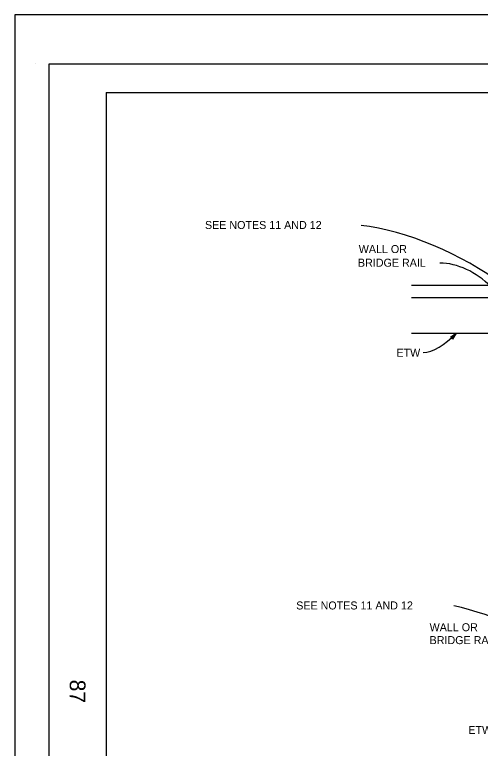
# Model space of a CAD drawing. Extents: x -893 to 867, y -474 to 712.
# Drawn here: x -893 to -486, y 71 to 712 of the extents above; entities that cross this region are included whole.
import ezdxf

# ---------------------------------------------------------------- set-up
doc = ezdxf.new("R2010")
doc.units = 0
for name, color, linetype in [('10 Sheet Format', 7, 'Continuous'), ('56 Stage 3 Anno', 7, 'Continuous'), ('57 Undefined', 7, 'Continuous'), ('60 Nongeo Data', 7, 'Continuous')]:
    doc.layers.add(name, color=color, linetype=linetype)

msp = doc.modelspace()

# ---------------------------------------------------------------- linework, layer by layer
at = {"layer": '10 Sheet Format'}
for p, q in [((-875.41, 668.96), (-875.41, 668.96)), ((-813.45, 643.96), (811.55, 643.96)), ((-813.45, 643.96), (-813.45, -406.04))]:
    msp.add_line(p, q, dxfattribs=at)
for points in [[(-893.45, -474.04), (866.55, -474.04), (866.55, 711.96), (-893.45, 711.96)], [(-863.43, 668.96), (836.57, 668.96), (836.57, -431.04), (-863.43, -431.04)], [(-863.43, 668.96), (836.57, 668.96), (836.57, -431.04), (-863.43, -431.04)]]:
    msp.add_lwpolyline(points, close=True, dxfattribs=at)
at = {"layer": '56 Stage 3 Anno'}
for p, q in [((-512.65, 430.03), (-507.56, 433.47)), ((-511.12, 429.69), (-512.65, 430.03)), ((-512.65, 430.03), (-512.65, 430.03)), ((-512.24, 429.94), (-508.5, 432.47)), ((-511.82, 429.86), (-509.45, 431.46)), ((-511.45, 429.75), (-510.4, 430.46)), ((-510.71, 428.19), (-511.12, 429.69)), ((-510.4, 430.46), (-511.04, 429.4)), ((-509.45, 431.46), (-510.94, 428.98)), ((-508.51, 432.46), (-510.81, 428.61)), ((-507.56, 433.47), (-510.71, 428.19)), ((-507.56, 433.47), (-507.56, 433.47)), ((-510.71, 428.19), (-510.71, 428.19))]:
    msp.add_line(p, q, dxfattribs=at)
for centre, major_axis, ratio, start_param, end_param in [((-535.22, 464.75), (104.63, -49.17), 0.387155, 1.056015, 2.298536), ((-507.29, 455.03), (40.18, -28.47), 0.693851, 1.30246, 2.359448), ((-515.55, 473.43), (28.68, 55.17), 0.477532, 3.402558, 4.176073), ((-472.38, 135.28), (104.63, -49.17), 0.387155, 1.056015, 2.107955)]:
    msp.add_ellipse(centre, major_axis=major_axis, ratio=ratio, start_param=start_param, end_param=end_param, dxfattribs=at)
at = {"layer": '60 Nongeo Data'}
for p, q in [((-546.67, 475.54), (-460.48, 475.54)), ((-546.67, 464.7), (-460.48, 464.7)), ((-546.67, 433.47), (-471, 433.47))]:
    msp.add_line(p, q, dxfattribs=at)

# ---------------------------------------------------------------- texts
at = {"layer": '10 Sheet Format'}
msp.add_text('87', height=13.779, rotation=270, dxfattribs=at).set_placement((-845.33, 130.65))
at = {"layer": '57 Undefined'}
for s, p in [('SEE NOTES 11 AND 12', (-727.12, 524.61)), ('WALL OR', (-592.73, 503.57)), ('BRIDGE RAIL', (-593.42, 491.63)), ('ETW', (-559.78, 412.95)), ('SEE NOTES 11 AND 12', (-647.37, 192.03)), ('WALL OR', (-530.77, 172.98)), ('BRIDGE RAIL', (-530.77, 161.73)), ('ETW', (-496.94, 83.2))]:
    msp.add_text(s, height=7, dxfattribs=at).set_placement(p)

doc.saveas('drawing.dxf')
